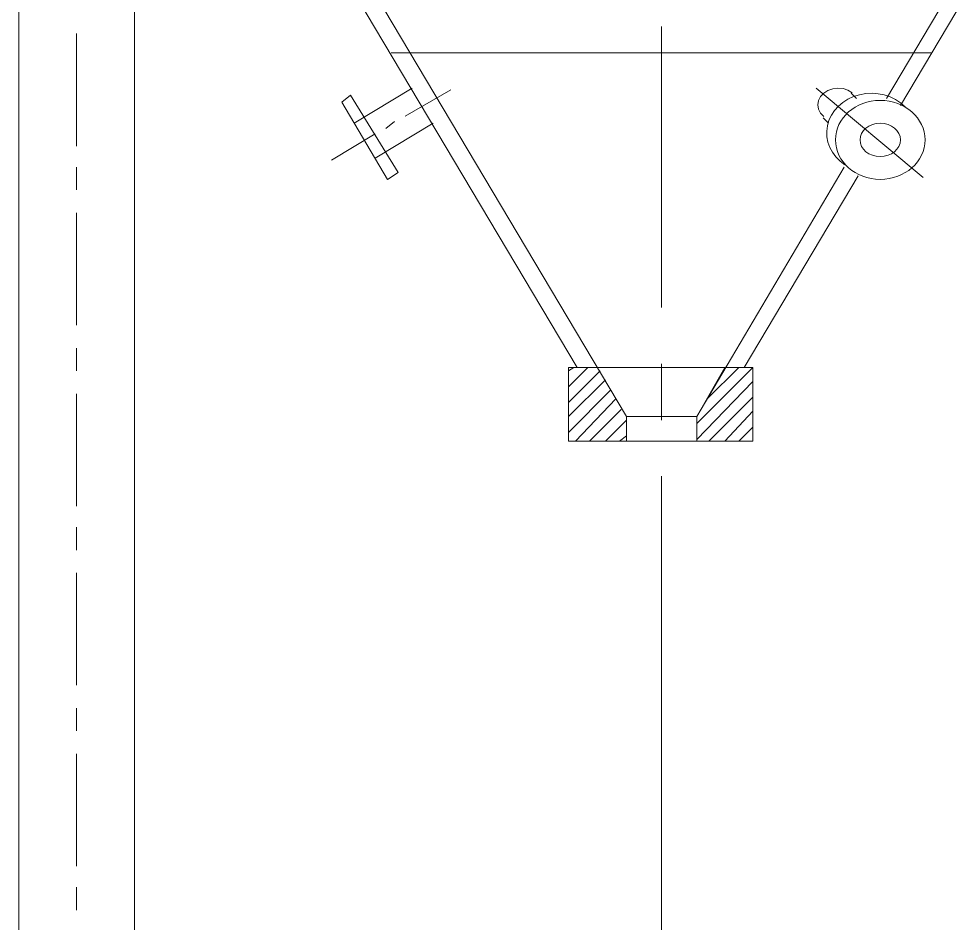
# Model space of a CAD drawing. Header units: millimetres. Extents: x 29 to 95071, y 20 to 67221.
# Drawn here: x 11593 to 14227, y 28324 to 30877 of the extents above; entities that cross this region are included whole.
import ezdxf

# ---------------------------------------------------------------- set-up
doc = ezdxf.new("R2010")
doc.units = ezdxf.units.MM

msp = doc.modelspace()

# ---------------------------------------------------------------- linework, layer by layer
at = {"color": 7, "lineweight": 0}
for points in [[(13168.9, 29892.8), (11681.9, 32390.9), (11726.5, 32410.8), (13307.7, 29754.1)], [(14080.9, 30631.4), (15126.7, 32390.9), (15087.1, 32410.8), (14041.2, 30651.2)], [(13406.8, 30854.4), (13406.8, 30061.4)], [(11756.3, 30834.6), (11756.3, 30517.4)], [(12643.5, 30780.1), (14170.1, 30780.1)], [(12539.4, 30581.8), (12703, 30680.9)], [(12812, 30676), (12683.2, 30601.6)], [(13843, 30680.9), (14145.3, 30428.1)], [(13944.9, 30667.4), (13932.9, 30674.9), (13919.2, 30679.4), (13904.6, 30680.9), (13889.7, 30679.2), (13875.9, 30674.4), (13864.3, 30666.9), (13855.4, 30657.1), (13849.8, 30645.7), (13847.9, 30633.4), (13850, 30621.3), (13855.7, 30610.1), (13865, 30600.3)], [(14094.1, 30628.1), (14081.3, 30639.3), (14067.1, 30648.6), (14051.7, 30656), (14035.3, 30661.4), (14018.3, 30664.8), (14000.8, 30666.1), (13983.2, 30665.2), (13965.5, 30662.1), (13948.6, 30656.8), (13932.9, 30649.5), (13918.7, 30640.5), (13906, 30629.9), (13895.1, 30617.9), (13886.2, 30604.6), (13879.3, 30590.2), (13874.8, 30574.8), (13872.8, 30559.1), (13873.3, 30543.5), (13876.3, 30528.2), (13881.6, 30513.5), (13889.1, 30499.6), (13898.8, 30486.7), (13910.5, 30475), (13924.2, 30464.7)], [(13957, 30651.2), (13942.1, 30666.1)], [(13877.7, 30581.8), (13862.8, 30596.7)], [(12598.9, 30482.7), (12762.5, 30581.8)], [(12653.4, 30586.8), (12628.6, 30566.9)], [(12598.9, 30552.1), (12475, 30477.7)], [(11756.3, 30457.9), (11756.3, 30393.4)], [(13922.3, 30457.9), (13505.9, 29754.1), (13307.7, 29754.1), (13307.7, 29684.7)], [(13639.8, 29892.8), (13961.9, 30433.1)], [(11756.3, 30329), (11756.3, 30011.8)], [(11756.3, 29947.4), (11756.3, 29882.9)], [(13144.1, 29882.9), (13159, 29892.8)], [(13144.1, 29838.3), (13198.6, 29892.8)], [(13144.1, 29793.7), (13233.3, 29882.9)], [(13406.8, 29902.8), (13406.8, 29744.1)], [(13585.2, 29892.8), (13505.9, 29754.1), (13505.9, 29684.7)], [(13505.9, 29734.2), (13664.5, 29892.8)], [(13535.7, 29803.6), (13624.9, 29892.8)], [(13144.1, 29754.1), (13248.2, 29858.1)], [(13505.9, 29689.6), (13664.5, 29853.2)], [(13144.1, 29709.4), (13263.1, 29828.4)], [(11756.3, 29818.5), (11756.3, 29501.3)], [(13163.9, 29684.7), (13277.9, 29803.6)], [(13540.6, 29684.7), (13664.5, 29808.6)], [(13203.6, 29684.7), (13292.8, 29773.9)], [(13585.2, 29684.7), (13664.5, 29768.9)], [(13248.2, 29684.7), (13307.7, 29744.1)], [(13624.9, 29684.7), (13664.5, 29724.3)], [(13287.8, 29684.7), (13307.7, 29699.5)], [(13406.8, 29585.5), (13406.8, 28792.5)], [(11756.3, 29441.8), (11756.3, 29377.4)], [(13406.8, 29332.7), (13406.8, 29298.1)], [(13406.8, 29327.8), (13406.8, 25367.5)], [(11756.3, 29312.9), (11756.3, 28995.7)], [(11756.3, 28931.3), (11756.3, 28866.8)], [(11756.3, 28802.4), (11756.3, 28485.2)], [(13406.8, 28633.9), (13406.8, 28475.3)], [(11756.3, 28425.7), (11756.3, 28361.3)]]:
    msp.add_lwpolyline(points, dxfattribs=at)
for points in [[(11592.7, 31583), (11919.8, 31583), (11919.8, 26804.9), (11592.7, 26804.9)], [(12663.3, 30443), (12529.5, 30661.1), (12504.7, 30641.3), (12633.6, 30423.2)], [(13664.5, 29892.8), (13144.1, 29892.8), (13144.1, 29684.7), (13664.5, 29684.7)]]:
    msp.add_lwpolyline(points, close=True, dxfattribs=at)
for major_axis, ratio in [((126.4, 0), 0.882353), ((57, 0), 0.826087)]:
    msp.add_ellipse((14023.9, 30534.7), major_axis=major_axis, ratio=ratio, start_param=0, end_param=6.283185, dxfattribs=at)

doc.saveas('drawing.dxf')
